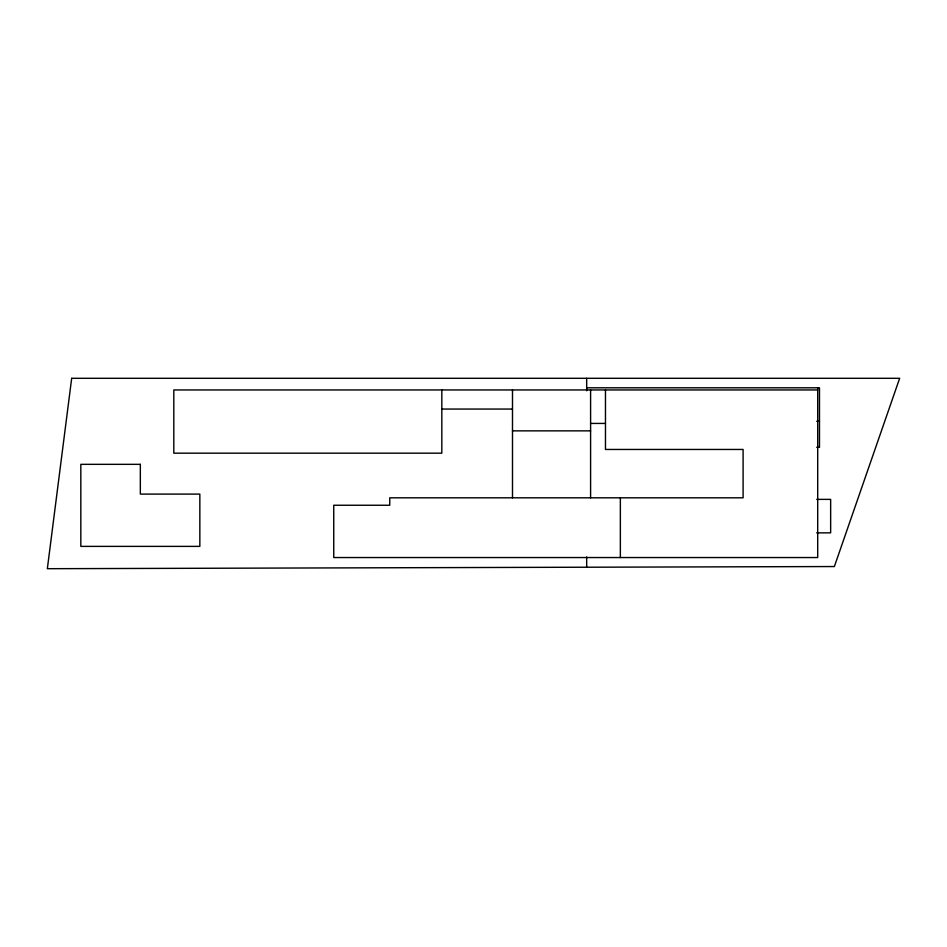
<?xml version="1.0" encoding="UTF-8"?>
<svg xmlns="http://www.w3.org/2000/svg" width="947" height="947" viewBox="0 0 947 947"><rect width="100%" height="100%" fill="white"/><g stroke="black" fill="none" stroke-linecap="round" stroke-linejoin="round"><path stroke-width="1.42" d="M586.678 387.797L819.486 387.797L819.486 447.304L816.705 447.304M817.699 389.951L173.81 389.951L173.81 453.175L441.823 453.175L441.823 389.951M441.823 409.057L512.493 409.057M816.705 421.273L819.486 421.273M590.597 423.427L605.476 423.427M512.493 430.861L590.597 430.861M816.705 499.377L830.649 499.377L830.649 532.853L816.705 532.853M817.699 387.797L817.699 557.546L333.746 557.546L333.746 505.248L389.75 505.248L389.75 497.814L743.099 497.814L743.099 449.458L605.476 449.458L605.476 389.951M620.356 497.814L620.356 557.546M590.597 389.951L590.597 497.814M586.678 378.303L586.678 390.756M586.678 556.895L586.678 567.229M512.493 389.951L512.493 497.814M71.676 378.303L47.35 568.697L834.366 566.543L899.65 378.303L71.676 378.303M140.334 464.338L80.826 464.338L80.826 546.383L199.841 546.383L199.841 494.097L140.334 494.097L140.334 464.338"/></g></svg>
